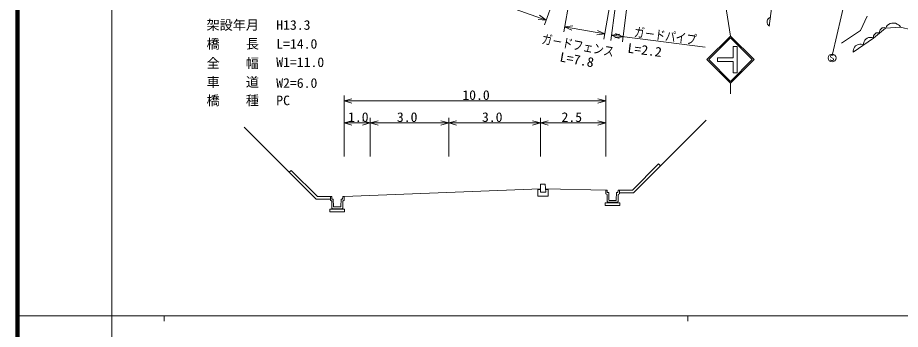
# Model space of a CAD drawing. Units: millimetres, scale not verified, with parts at other scales. Extents: x 40000 to 680000, y 20000 to 380000.
# Drawn here: x 40000 to 208618, y 202409 to 261954 of the extents above; entities that cross this region are included whole.
import ezdxf
from ezdxf.enums import TextEntityAlignment as Align

# ---------------------------------------------------------------- set-up
doc = ezdxf.new("R2010")
doc.units = ezdxf.units.MM
doc.header["$LTSCALE"] = 1000
for name, color, linetype, lineweight in [('M-BGD', 7, 'Continuous', 13), ('M-BGD-EXST', 7, 'Continuous', 13), ('M-STR-HTXT', 7, 'Continuous', 13), ('M-STR-STRC', 7, 'Continuous', 13), ('M-TTL', 2, 'Continuous', 140), ('M-TTL-BAND', 7, 'Continuous', 13)]:
    doc.layers.add(name, color=color, linetype=linetype, lineweight=lineweight)
doc.styles.add('ＭＳ ゴシック', font='')
doc.styles.get('ＭＳ ゴシック').set_extended_font_data('MS Gothic')

msp = doc.modelspace()

# ---------------------------------------------------------------- linework, layer by layer
at = {"layer": 'M-BGD'}
for p, q in [((184003, 263710), (183588, 260296)), ((183260, 261540), (183201, 261342)), ((183386, 261730), (183260, 261540)), ((183503, 261853), (183386, 261730)), ((183617, 261942), (183503, 261853)), ((183798, 262023), (183617, 261942)), ((200992, 259531), (202250, 262235)), ((183201, 261342), (183177, 261139)), ((183177, 261139), (183186, 260933)), ((183186, 260933), (183262, 260718)), ((183262, 260718), (183347, 260570)), ((183347, 260570), (183436, 260457)), ((183436, 260457), (183593, 260335)), ((205799, 259976), (203486, 258031)), ((204866, 259780), (204748, 259641)), ((205004, 259896), (204866, 259780)), ((205161, 259989), (205004, 259896)), ((205357, 260036), (205161, 259989)), ((205506, 260044), (205357, 260036)), ((205633, 260033), (205506, 260044)), ((205799, 259976), (205633, 260033)), ((208616, 260158), (205799, 259976)), ((205971, 260268), (205822, 259978)), ((206128, 260447), (205971, 260268)), ((206341, 260629), (206128, 260447)), ((206665, 260818), (206341, 260629)), ((206997, 260895), (206665, 260818)), ((207332, 260917), (206997, 260895)), ((207671, 260883), (207332, 260917)), ((208017, 260737), (207671, 260883)), ((208252, 260584), (208017, 260737)), ((208430, 260427), (208252, 260584)), ((208616, 260158), (208430, 260427)), ((210748, 259596), (208616, 260158)), ((197391, 257111), (200992, 259531)), ((203486, 258031), (199630, 255351)), ((202261, 258020), (202035, 257863)), ((202514, 258140), (202261, 258020)), ((202820, 258184), (202514, 258140)), ((203050, 258176), (202820, 258184)), ((203242, 258141), (203050, 258176)), ((203486, 258031), (203242, 258141)), ((203486, 258345), (203475, 258218)), ((203475, 258218), (203503, 258045)), ((203520, 258491), (203486, 258345)), ((203600, 258676), (203520, 258491)), ((203718, 258815), (203600, 258676)), ((203856, 258930), (203718, 258815)), ((204013, 259023), (203856, 258930)), ((204209, 259070), (204013, 259023)), ((204359, 259079), (204209, 259070)), ((204485, 259068), (204359, 259079)), ((204651, 259011), (204485, 259068)), ((204634, 259310), (204623, 259184)), ((204623, 259184), (204651, 259011)), ((204668, 259457), (204634, 259310)), ((204748, 259641), (204668, 259457)), ((199874, 256339), (199720, 256056)), ((200083, 256543), (199874, 256339)), ((200320, 256707), (200083, 256543)), ((200584, 256832), (200320, 256707)), ((200902, 256878), (200584, 256832)), ((201142, 256869), (200902, 256878)), ((201342, 256833), (201142, 256869)), ((201598, 256719), (201342, 256833)), ((201614, 257178), (201580, 256986)), ((201580, 256986), (201598, 256719)), ((201687, 257397), (201614, 257178)), ((201834, 257667), (201687, 257397)), ((202035, 257863), (201834, 257667)), ((199644, 255828), (199608, 255628)), ((199608, 255628), (199627, 255349)), ((199720, 256056), (199644, 255828)), ((171524, 242382), (157657, 228515)), ((97043, 227265), (83244, 241064)), ((91896, 232412), (92250, 232765)), ((92250, 232765), (97250, 227765)), ((157450, 229015), (162450, 234015)), ((162450, 234015), (162803, 233662)), ((139850, 228615), (139850, 230115)), ((139850, 230115), (140750, 230115)), ((140750, 230115), (140875, 228615)), ((97250, 227765), (99750, 227765)), ((99750, 227765), (100000, 227765)), ((99750, 227065), (99750, 227765)), ((100000, 227765), (100025, 227290)), ((102075, 227290), (102100, 227765)), ((102100, 227765), (102350, 227765)), ((102350, 227765), (139850, 229265)), ((102350, 227765), (102350, 227065)), ((139850, 229115), (139350, 229115)), ((139350, 229115), (139350, 227865)), ((139350, 227865), (141333, 227863)), ((140875, 228615), (139850, 228615)), ((140821, 229263), (152350, 229015)), ((141333, 229113), (140833, 229113)), ((141333, 227863), (141333, 229113)), ((152350, 229015), (152600, 229015)), ((152350, 228315), (152350, 229015)), ((152350, 228315), (152600, 228171)), ((152600, 229015), (152625, 228540)), ((152600, 226840), (152600, 228171)), ((152625, 228540), (152900, 228540)), ((152900, 228540), (152947, 227140)), ((154353, 227140), (154400, 228540)), ((154400, 228540), (154675, 228540)), ((154675, 228540), (154700, 229015)), ((154700, 229015), (154950, 229015)), ((154950, 228315), (154700, 228171)), ((154700, 226840), (154700, 228171)), ((154950, 229015), (157450, 229015)), ((154950, 229015), (154950, 228315)), ((157657, 228515), (154950, 228515)), ((99750, 227265), (97043, 227265)), ((99750, 227065), (100000, 226921)), ((100000, 225590), (100000, 226921)), ((100025, 227290), (100300, 227290)), ((100300, 227290), (100347, 225890)), ((101753, 225890), (101800, 227290)), ((101800, 227290), (102075, 227290)), ((102350, 227065), (102100, 226921)), ((102100, 225590), (102100, 226921)), ((152750, 226590), (152250, 226590)), ((152250, 226590), (152250, 226090)), ((155050, 226090), (152250, 226090)), ((152600, 226840), (152750, 226690)), ((152750, 226690), (154550, 226690)), ((152750, 226690), (152750, 226590)), ((152750, 226590), (154550, 226590)), ((153050, 227040), (154250, 227040)), ((154550, 226690), (154700, 226840)), ((154550, 226590), (154550, 226690)), ((155050, 226590), (154550, 226590)), ((155050, 226090), (155050, 226590)), ((100150, 225340), (99650, 225340)), ((99650, 225340), (99650, 224840)), ((102450, 224840), (99650, 224840)), ((100000, 225590), (100150, 225440)), ((100150, 225440), (101950, 225440)), ((100150, 225440), (100150, 225340)), ((100150, 225340), (101950, 225340)), ((100450, 225790), (101650, 225790)), ((101950, 225440), (102100, 225590)), ((101950, 225340), (101950, 225440)), ((102450, 225340), (101950, 225340)), ((102450, 224840), (102450, 225340))]:
    msp.add_line(p, q, dxfattribs=at)
for centre, start, end in [((153047, 227140), 180, 271.90915), ((154253, 227140), 268.09085, 0), ((100447, 225890), 180, 271.90915), ((101653, 225890), 268.09085, 0)]:
    msp.add_arc(centre, 100, start, end, dxfattribs=at)
at = {"layer": 'M-BGD-EXST'}
for p, q in [((200084, 274079), (195664, 254991)), ((195329, 254725), (195304, 254545)), ((195506, 254820), (195329, 254725)), ((195626, 254823), (195506, 254820)), ((195747, 254796), (195626, 254823)), ((195809, 254738), (195747, 254796)), ((195292, 253824), (195230, 253913)), ((195475, 253739), (195292, 253824)), ((195304, 254545), (195368, 254396)), ((195368, 254396), (195794, 254167)), ((195685, 253744), (195475, 253739)), ((195832, 253838), (195685, 253744)), ((195794, 254167), (195858, 254019)), ((195858, 254019), (195832, 253838))]:
    msp.add_line(p, q, dxfattribs=at)
msp.add_circle((195581, 254252), 750, dxfattribs=at)
at = {"layer": 'M-STR-HTXT'}
for p, q in [((122287, 268141), (140963, 261498)), ((140628, 260556), (142570, 266016)), ((145410, 265405), (144309, 259230)), ((151984, 257861), (153085, 264036)), ((154132, 263817), (153336, 257602)), ((155516, 257323), (156312, 263537)), ((140963, 261498), (139409, 261605)), ((139691, 262397), (140963, 261498)), ((144484, 260214), (146035, 260365)), ((145887, 259538), (144484, 260214)), ((144484, 260214), (152160, 258845)), ((152160, 258845), (150609, 258695)), ((150757, 259522), (152160, 258845)), ((153463, 258594), (155004, 258820)), ((154897, 257987), (153463, 258594)), ((153463, 258594), (171326, 256306)), ((155643, 258315), (154101, 258089)), ((154208, 258922), (155643, 258315)), ((102350, 235406), (102350, 247054)), ((102350, 246054), (103850, 246474)), ((150850, 246474), (152350, 246054)), ((152350, 247054), (152350, 235406)), ((103850, 245634), (102350, 246054)), ((102350, 246054), (152350, 246054)), ((152350, 246054), (150850, 245634)), ((107350, 242837), (107350, 235406)), ((122350, 242837), (122350, 235406)), ((139850, 242837), (139850, 235406)), ((102350, 241837), (103850, 242257)), ((103850, 241417), (102350, 241837)), ((102350, 241837), (107350, 241837)), ((105850, 242257), (107350, 241837)), ((107350, 241837), (105850, 241417)), ((107350, 241837), (108850, 242257)), ((108850, 241417), (107350, 241837)), ((107350, 241837), (122350, 241837)), ((120850, 242257), (122350, 241837)), ((122350, 241837), (120850, 241417)), ((122350, 241837), (123850, 242257)), ((123850, 241417), (122350, 241837)), ((122350, 241837), (139850, 241837)), ((138350, 242257), (139850, 241837)), ((139850, 241837), (138350, 241417)), ((139850, 241837), (141350, 242257)), ((141350, 241417), (139850, 241837)), ((139850, 241837), (152350, 241837)), ((150850, 242257), (152350, 241837)), ((152350, 241837), (150850, 241417))]:
    msp.add_line(p, q, dxfattribs=at)
at = {"layer": 'M-STR-STRC'}
for p, q in [((172679, 280607), (176165, 258431)), ((176165, 258431), (171665, 253931)), ((176165, 258078), (172019, 253931)), ((180665, 253931), (176165, 258431)), ((180312, 253931), (176165, 258078)), ((176666, 254306), (176666, 256431)), ((176666, 256431), (177416, 256431)), ((177416, 256431), (176666, 256431)), ((176666, 254306), (176666, 256431)), ((177416, 251431), (177416, 256431)), ((177416, 251431), (177416, 256431)), ((171665, 253931), (176165, 249431)), ((172019, 253931), (176165, 249784)), ((173666, 253556), (173666, 254306)), ((173666, 254306), (176666, 254306)), ((173666, 253556), (173666, 254306)), ((176666, 254306), (173666, 254306)), ((176666, 253556), (173666, 253556)), ((176666, 253556), (173666, 253556)), ((180312, 253931), (176165, 249784)), ((180665, 253931), (176165, 249431)), ((176666, 251431), (176666, 253556)), ((176666, 251431), (176666, 253556)), ((177416, 251431), (176666, 251431)), ((177416, 251431), (176666, 251431)), ((176165, 249431), (176165, 247431))]:
    msp.add_line(p, q, dxfattribs=at)
at = {"layer": 'M-TTL'}
msp.add_line((40000, 380000), (40000, 20000), dxfattribs=at)
at = {"layer": 'M-TTL-BAND'}
for p, q in [((58000, 370000), (58000, 20000)), ((40000, 205000), (579000, 205000)), ((68000, 205000), (68000, 204000)), ((168000, 205000), (168000, 204000))]:
    msp.add_line(p, q, dxfattribs=at)

# ---------------------------------------------------------------- texts
at = {"layer": 'M-STR-HTXT', "style": 'ＭＳ ゴシック'}
for s, p in [('架設年月', (76092, 259088)), ('橋\u3000\u3000長', (76092, 255485)), ('全\u3000\u3000幅', (76092, 251790)), ('車\u3000\u3000道', (76092, 248188)), ('橋\u3000\u3000種', (76092, 244678))]:
    msp.add_text(s, height=1833, dxfattribs=at).set_placement(p, align=Align.BOTTOM_LEFT)
at = {"layer": 'M-STR-HTXT', "style": 'ＭＳ ゴシック', "width": 1.05}
for s, p in [('H13.3', (89394, 259088)), ('L=14.0', (89394, 255485)), ('W1=11.0', (89394, 251975)), ('W2=6.0', (89394, 248003)), ('10.0', (124942, 245703)), ('PC', (89394, 244678)), ('1.0', (103108, 241485)), ('3.0', (112442, 241485)), ('3.0', (128692, 241485)), ('2.5', (143892, 241485))]:
    msp.add_text(s, height=1833, dxfattribs=at).set_placement(p, align=Align.BOTTOM_LEFT)
at = {"layer": 'M-STR-HTXT', "style": 'ＭＳ ゴシック'}
for s, rotation, width, p in [('ガ－ドパイプ', 352.6, 0.8, (157588, 257799)), ('ガ－ドフェンス', 349.6, 0.8, (139887, 256494)), ('L=2.2', 352.7, 1.05, (156357, 254726)), ('L=7.8', 349.9, 1.05, (143358, 253063))]:
    msp.add_text(s, height=1833, rotation=rotation, dxfattribs=dict(at, width=width)).set_placement(p, align=Align.BOTTOM_LEFT)

doc.saveas('drawing.dxf')
